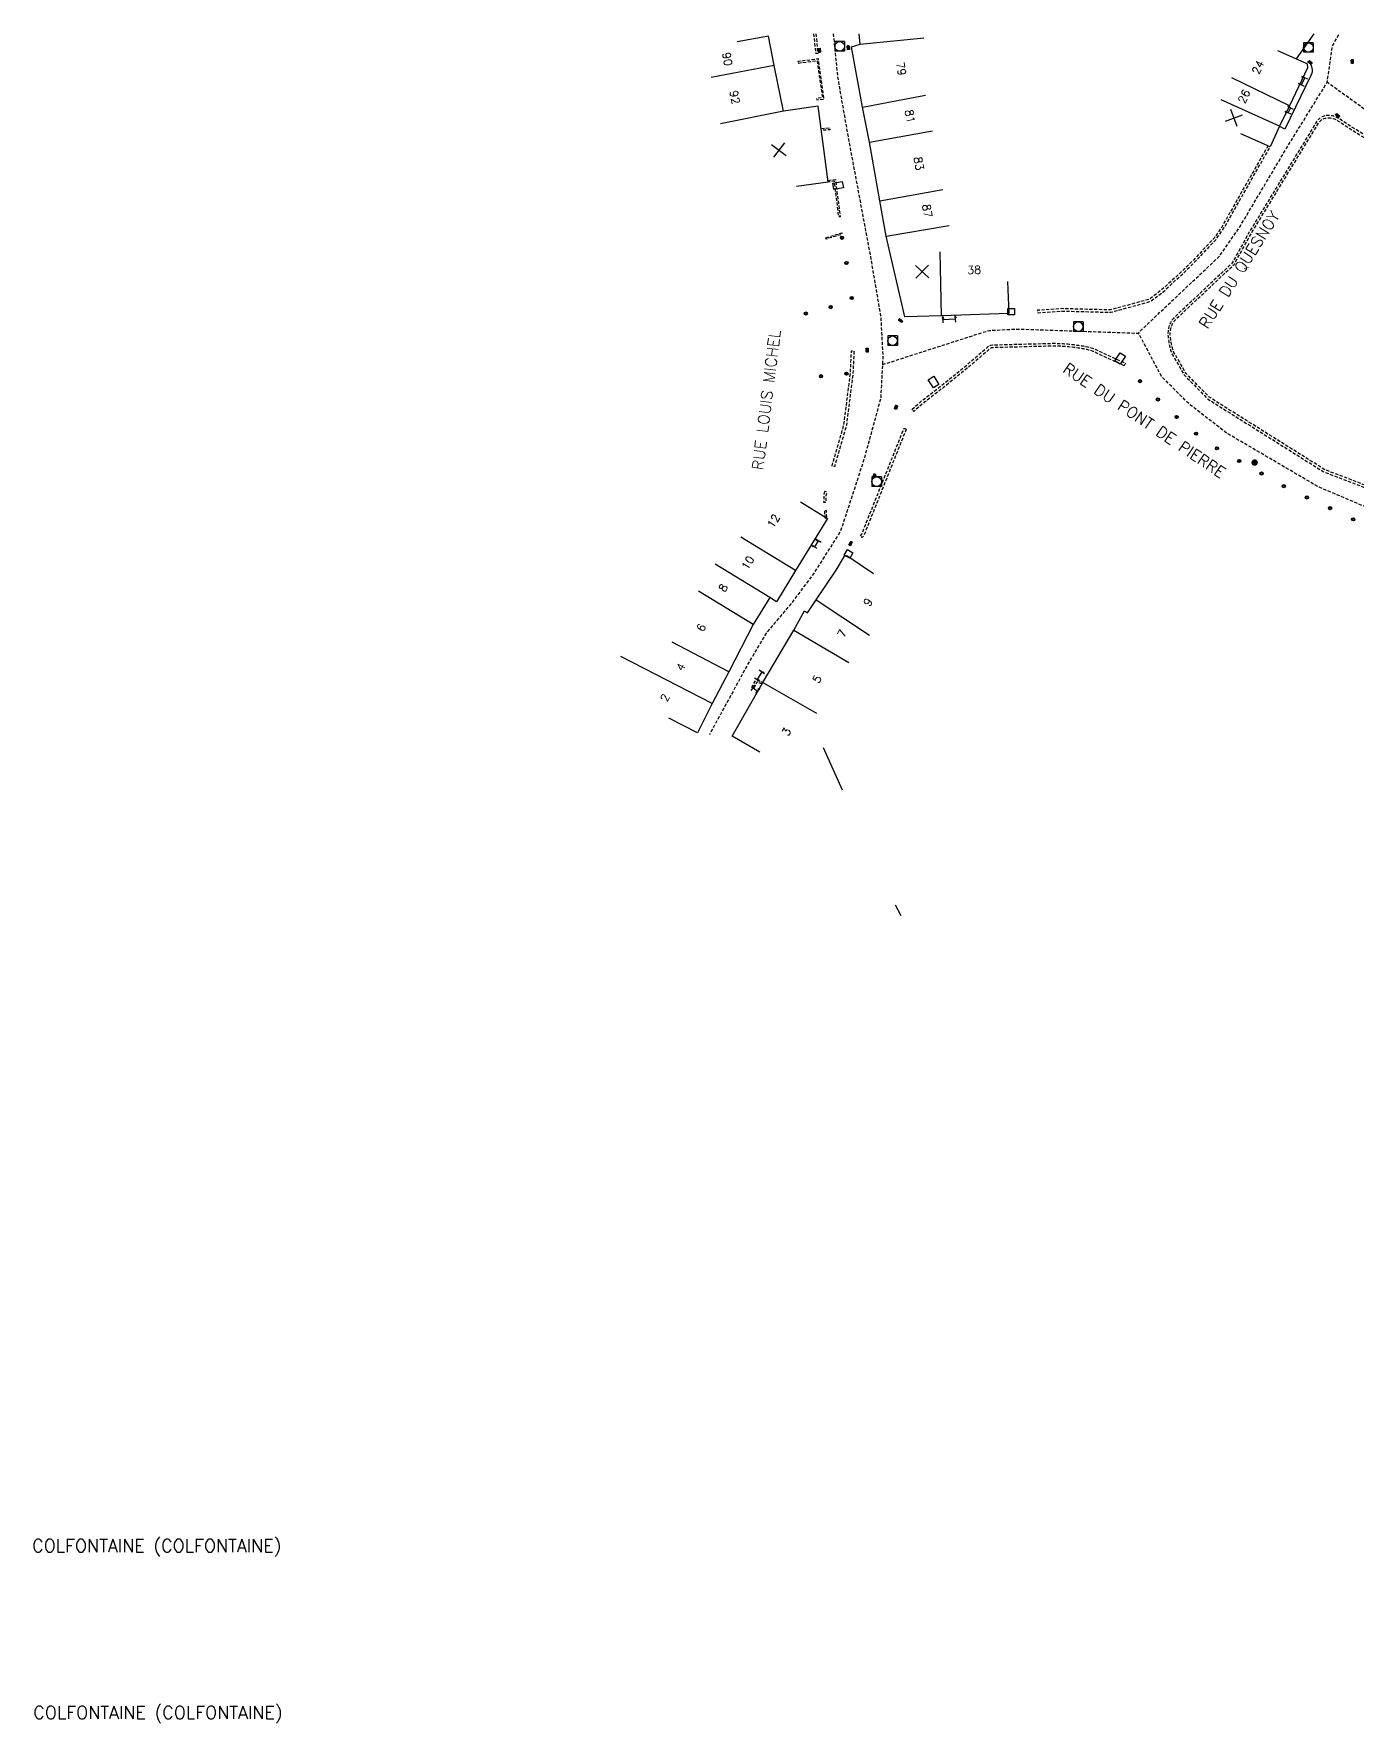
# Model space of a CAD drawing. Header units: millimetres. Extents: x 113000 to 114001, y 121999 to 123000.
# Drawn here: x 113514.9 to 113721.6, y 122736.1 to 123000 of the extents above; entities that cross this region are included whole.
import ezdxf
from ezdxf.enums import TextEntityAlignment as Align

# ---------------------------------------------------------------- set-up
doc = ezdxf.new("R2010")
doc.units = ezdxf.units.MM
doc.linetypes.add('DASHED', pattern=[0.75, 0.5, -0.25])
doc.layers.get('0').update_dxf_attribs({"linetype": 'CONTINUOUS'})
for name, color, linetype in [('W0001', 6, 'DASHED'), ('W0008', 7, 'CONTINUOUS'), ('W0100', 7, 'CONTINUOUS'), ('W0105', 7, 'CONTINUOUS'), ('W0112', 1, 'DASHED'), ('W0322', 7, 'CONTINUOUS'), ('W0400', 7, 'CONTINUOUS'), ('W0420', 7, 'CONTINUOUS'), ('W0980', 7, 'CONTINUOUS'), ('W0989', 7, 'CONTINUOUS'), ('W0991', 7, 'CONTINUOUS'), ('W1102', 7, 'CONTINUOUS'), ('W1471', 7, 'CONTINUOUS'), ('W1473', 7, 'CONTINUOUS')]:
    doc.layers.add(name, color=color, linetype=linetype)
doc.styles.get("Standard").update_dxf_attribs({"font": 'romans.shx', "width": 0.85})

# ---------------------------------------------------------------- blocks, each defined once
blk = doc.blocks.new('t322o')
at = {"color": 0, "linetype": 'Continuous'}
for radius in [0.25, 0.15]:
    blk.add_circle((0, 0), radius, dxfattribs=at)
blk = doc.blocks.new('T1471')
at = {"color": 0, "linetype": 'Continuous', "flags": 128}
blk.add_lwpolyline([(-0.75, -0.5), (-0.75, 0.5), (0.75, 0.5), (0.75, -0.5), (-0.75, -0.5)], dxfattribs=at)
blk = doc.blocks.new('T420')
for p, q in [((0.75, 0.75), (-0.75, 0.75)), ((-0.75, 0.75), (-0.75, -0.75)), ((0.75, 0.75), (0.75, -0.75)), ((0.75, -0.75), (-0.75, -0.75))]:
    blk.add_line(p, q)
blk.add_ellipse((0, 0), major_axis=(-0.53, 0.53), ratio=1, start_param=3.926991, end_param=10.210176)
blk = doc.blocks.new('t112o')
at = {"color": 0, "linetype": 'Continuous'}
for p, q in [((-0.5, 0.5), (0.5, 0.5)), ((-0.5, -0.5), (-0.5, 0.5)), ((0.5, 0.5), (0.5, -0.5)), ((0.5, -0.5), (-0.5, -0.5))]:
    blk.add_line(p, q, dxfattribs=at)
blk = doc.blocks.new('t105o')
for p, q in [((-0.5, 0), (0.5, 0)), ((0.5, 0), (0.2, 0.1)), ((0.5, 0), (0.2, -0.1))]:
    blk.add_line(p, q)
blk = doc.blocks.new('T400')
for p, q in [((-0.15, 0.3), (0.15, 0.3)), ((-0.15, -0.25), (-0.15, 0.3)), ((-0.15, 0.15), (0.15, 0.15)), ((-0.15, 0), (0.15, 0)), ((0.15, 0.3), (0.15, -0.25)), ((-0.15, -0.15), (0.15, -0.15)), ((-0.15, -0.25), (-0.15, -0.3)), ((-0.15, -0.3), (0.15, -0.3)), ((0.15, -0.3), (0.15, -0.25))]:
    blk.add_line(p, q)
blk = doc.blocks.new('t991o')
at = {"color": 0, "linetype": 'Continuous'}
for p, q in [((-1, 1), (1, -1)), ((-1, -1), (1, 1))]:
    blk.add_line(p, q, dxfattribs=at)
blk = doc.blocks.new('T1473')
at = {"color": 0, "linetype": 'Continuous', "const_width": 0.5, "flags": 128}
blk.add_lwpolyline([(-0.25, 0, 1), (0.25, 0, 1)], format="xyb", close=True, dxfattribs=at)

msp = doc.modelspace()

# ---------------------------------------------------------------- linework, layer by layer
for points in [[(113638.15, 122888.5), (113641.13, 122881.91)], [(113649.44, 122863.93), (113650.33, 122862.27)]]:
    msp.add_lwpolyline(points)
at = {"layer": 'W0001', "flags": 128}
for points in [[(113639.76, 123000), (113640.41, 122993.3), (113642.12, 122983.56), (113645.54, 122965.26), (113647.17, 122955.75), (113647.49, 122949.45), (113647.16, 122943.07), (113644.58, 122933.62), (113640.9, 122922.32), (113636.66, 122915.64), (113633.24, 122911.08), (113629.28, 122906.39), (113626.47, 122901.63), (113620.43, 122890.56)], [(113647.43, 122948.32), (113664.03, 122953.65), (113668.5, 122953.88), (113681.36, 122953.43), (113687.35, 122953.24), (113691.97, 122957.61), (113700.09, 122965.28), (113703.15, 122969.68), (113710.83, 122982.59), (113716.9, 122992.42), (113717.72, 122998.08), (113718.79, 123000)], [(113797.75, 122914.49), (113794.56, 122921.25), (113787.76, 122926.75), (113778.44, 122933.93), (113772.58, 122940.27), (113765.59, 122949.99), (113760.85, 122956.67), (113757.73, 122960.39), (113754.8, 122963.62), (113751.18, 122966.93), (113746.82, 122970.72), (113742.52, 122973.94), (113737.65, 122977.41), (113716.9, 122992.42)], [(113796.91, 122890.59), (113783.36, 122891.36), (113768.44, 122892.86), (113762.05, 122894.88), (113757.51, 122897.53), (113747.34, 122907.67), (113737.68, 122915.84), (113729.12, 122922.71), (113725.88, 122924.82), (113715.58, 122929.19), (113701.23, 122937.6), (113695.38, 122942.11), (113691.01, 122946.48), (113687.44, 122953.24)]]:
    msp.add_lwpolyline(points, dxfattribs=at)
at = {"layer": 'W0008', "flags": 128}
for points in [[(113714.82, 123000), (113712.04, 122996.08)], [(113713.83, 122995.68), (113714.04, 122995.54), (113714.21, 122995.37), (113714.36, 122995.17), (113714.46, 122994.91), (113714.52, 122994.65), (113714.54, 122994.37), (113714.53, 122994.11), (113714.49, 122993.86), (113714.41, 122993.61), (113710.29, 122985.12), (113709.49, 122985.51)]]:
    msp.add_lwpolyline(points, dxfattribs=at)
at = {"layer": 'W0100', "flags": 128}
for points in [[(113634.03, 122976.19), (113638.98, 122976.86), (113637.39, 122988.71), (113631.96, 122987.92), (113630.52, 122995.02), (113629.66, 122999.64), (113624.74, 122998.73)], [(113666.97, 122961.31), (113667.15, 122956.31), (113656.68, 122955.92), (113650.91, 122955.79), (113648.01, 122968.36), (113647.05, 122973.91), (113645.4, 122983.05), (113644.34, 122988.53), (113642.6, 122997.98), (113643.93, 122998.4), (113643.78, 123000)], [(113713.76, 122995.3), (113713.83, 122994.68), (113710.99, 122988.77), (113709.45, 122985.57), (113707.98, 122982.32), (113703.43, 122984.38)], [(113713.76, 122995.3), (113709.2, 122997.36)], [(113712.88, 122992), (113713.41, 122993.11)], [(113710.81, 122987.66), (113711.18, 122988.4)], [(113658.84, 122955.43), (113656.88, 122955.34)], [(113634.62, 122926.9), (113638.87, 122924.27), (113633.86, 122916.15), (113630.89, 122911.28), (113629.83, 122911.93), (113627.25, 122907.7), (113623.44, 122900.32), (113620.86, 122895.38), (113618.52, 122890.81), (113614.07, 122893.09)], [(113637.4, 122920.78), (113636.83, 122919.83)], [(113628.3, 122887.77), (113623.96, 122890.26), (113628.76, 122898.64), (113633.57, 122906.83), (113635.25, 122909.83), (113635.75, 122909.54), (113637.09, 122911.57), (113640.22, 122916.2), (113641.51, 122918.42), (113641.87, 122918.51), (113646.01, 122915.71)], [(113628.57, 122900.34), (113627.87, 122899.15)], [(113627.23, 122897.82), (113627.93, 122897.33)]]:
    msp.add_lwpolyline(points, dxfattribs=at)
at = {"layer": 'W0112', "flags": 128}
for points in [[(113637.04, 123000), (113637.34, 122996.94), (113637.04, 122996.91), (113636.73, 123000)], [(113637.86, 122985.2), (113639.21, 122985.3), (113639.24, 122985), (113637.9, 122984.9)], [(113638.95, 122977.1), (113640.09, 122977.24), (113640.82, 122971.41), (113640.62, 122971.39), (113639.92, 122976.97), (113638.98, 122976.86)], [(113628.63, 122898.4), (113627.86, 122898.78), (113627.28, 122897.77), (113627.02, 122897.92), (113627.74, 122899.16), (113628.77, 122898.65)]]:
    msp.add_lwpolyline(points, dxfattribs=at)
for points in [[(113634.27, 122995.43), (113637.22, 122995.81), (113638.06, 122990.03), (113637.15, 122989.92), (113637.18, 122989.69), (113638.32, 122989.82), (113637.42, 122996.07), (113634.24, 122995.66)], [(113750.95, 122908.49), (113741.06, 122916.74), (113726.85, 122927.88), (113726.28, 122928.17), (113716.53, 122931.9), (113698.47, 122943.24), (113694.83, 122946.98), (113692.97, 122950.21), (113692.89, 122950.43), (113692.81, 122950.67), (113692.74, 122950.91), (113692.67, 122951.16), (113692.62, 122951.37), (113692.58, 122951.58), (113692.55, 122951.8), (113692.51, 122952.02), (113692.47, 122952.27), (113692.44, 122952.52), (113692.41, 122952.75), (113692.39, 122952.98), (113692.39, 122953.22), (113692.4, 122953.46), (113692.43, 122953.69), (113692.47, 122953.93), (113692.52, 122954.13), (113692.58, 122954.33), (113692.66, 122954.51), (113692.75, 122954.69), (113692.87, 122954.89), (113693, 122955.09), (113693.15, 122955.27), (113693.31, 122955.44), (113693.49, 122955.61), (113702.37, 122963.97), (113705.05, 122968.84), (113715.64, 122986.18), (113715.79, 122986.37), (113715.97, 122986.53), (113716.17, 122986.66), (113716.37, 122986.75), (113716.6, 122986.81), (113716.85, 122986.86), (113717, 122986.87), (113717.16, 122986.87), (113717.39, 122986.85), (113717.62, 122986.81), (113717.85, 122986.76), (113718.06, 122986.69), (113718.26, 122986.6), (113718.44, 122986.5), (113718.63, 122986.37), (113739.14, 122973.23), (113739.34, 122973.54), (113718.84, 122986.67), (113718.63, 122986.82), (113718.42, 122986.94), (113718.19, 122987.03), (113717.94, 122987.11), (113717.69, 122987.17), (113717.44, 122987.21), (113717.18, 122987.24), (113716.99, 122987.24), (113716.8, 122987.22), (113716.52, 122987.17), (113716.25, 122987.1), (113715.99, 122986.98), (113715.74, 122986.82), (113715.52, 122986.63), (113715.34, 122986.4), (113704.72, 122969.02), (113702.07, 122964.2), (113693.24, 122955.88), (113693.05, 122955.7), (113692.87, 122955.51), (113692.71, 122955.31), (113692.56, 122955.1), (113692.42, 122954.87), (113692.32, 122954.67), (113692.23, 122954.45), (113692.16, 122954.23), (113692.11, 122954), (113692.06, 122953.75), (113692.04, 122953.49), (113692.02, 122953.23), (113692.02, 122952.97), (113692.04, 122952.72), (113692.07, 122952.47), (113692.11, 122952.22), (113692.15, 122951.97), (113692.18, 122951.74), (113692.22, 122951.52), (113692.26, 122951.29), (113692.31, 122951.07), (113692.38, 122950.81), (113692.45, 122950.56), (113692.54, 122950.31), (113692.63, 122950.06), (113694.53, 122946.76), (113698.23, 122942.95), (113716.36, 122931.57), (113726.13, 122927.83), (113726.65, 122927.56), (113740.83, 122916.45), (113750.72, 122908.2)], [(113707.65, 122982.51), (113700.49, 122969.92), (113699.22, 122968.06), (113696.32, 122964.98), (113694.11, 122962.8), (113690.97, 122959.92), (113689.11, 122958.52), (113683.03, 122956.86), (113675.47, 122957.06), (113671.64, 122956.8), (113671.66, 122956.43), (113675.48, 122956.69), (113683.08, 122956.49), (113689.28, 122958.18), (113691.21, 122959.64), (113694.36, 122962.53), (113696.58, 122964.72), (113699.5, 122967.83), (113700.82, 122969.73), (113707.98, 122982.32)], [(113638.58, 122968.15), (113641.07, 122968.88), (113641.13, 122968.67), (113638.64, 122967.94)], [(113639.57, 122932.48), (113641.42, 122938.95), (113642.44, 122947.04), (113642.59, 122950.47), (113642.98, 122950.45), (113642.83, 122947), (113641.81, 122938.87), (113639.94, 122932.37)], [(113685.21, 122948.15), (113680.81, 122950.17), (113680.58, 122950.28), (113680.35, 122950.38), (113680.12, 122950.46), (113679.88, 122950.54), (113679.65, 122950.6), (113679.42, 122950.66), (113679.19, 122950.71), (113678.95, 122950.76), (113678.7, 122950.8), (113678.47, 122950.84), (113678.23, 122950.87), (113678, 122950.91), (113677.76, 122950.94), (113677.52, 122950.97), (113677.28, 122951), (113677.05, 122951.03), (113676.81, 122951.06), (113676.57, 122951.08), (113676.33, 122951.1), (113676.09, 122951.12), (113675.86, 122951.14), (113675.62, 122951.16), (113675.38, 122951.17), (113675.13, 122951.19), (113674.89, 122951.2), (113674.64, 122951.2), (113674.4, 122951.21), (113674.15, 122951.21), (113673.91, 122951.21), (113673.66, 122951.21), (113673.42, 122951.2), (113673.17, 122951.19), (113672.92, 122951.18), (113664.69, 122950.96), (113664.46, 122950.92), (113664.28, 122950.85), (113664.2, 122950.79), (113664.07, 122950.66), (113663.9, 122950.52), (113663.75, 122950.39), (113660.68, 122947.75), (113656.99, 122944.75), (113654.62, 122942.91), (113653.97, 122942.43), (113652.31, 122940.98), (113652.02, 122941.31), (113653.69, 122942.77), (113654.35, 122943.26), (113656.72, 122945.1), (113660.4, 122948.08), (113663.47, 122950.73), (113663.62, 122950.85), (113663.77, 122950.98), (113663.91, 122951.11), (113664.06, 122951.23), (113664.35, 122951.35), (113664.65, 122951.4), (113672.91, 122951.62), (113673.16, 122951.63), (113673.41, 122951.64), (113673.66, 122951.64), (113673.91, 122951.65), (113674.16, 122951.65), (113674.4, 122951.65), (113674.65, 122951.64), (113674.9, 122951.63), (113675.15, 122951.62), (113675.4, 122951.61), (113675.65, 122951.6), (113675.89, 122951.58), (113676.13, 122951.56), (113676.37, 122951.54), (113676.61, 122951.52), (113676.85, 122951.49), (113677.1, 122951.47), (113677.34, 122951.44), (113677.58, 122951.41), (113677.82, 122951.38), (113678.06, 122951.34), (113678.3, 122951.31), (113678.54, 122951.27), (113678.78, 122951.23), (113679.03, 122951.19), (113679.27, 122951.14), (113679.52, 122951.09), (113679.76, 122951.03), (113680.01, 122950.96), (113680.26, 122950.88), (113680.51, 122950.79), (113680.75, 122950.68), (113680.99, 122950.57), (113685.4, 122948.55)], [(113651.15, 122938.24), (113644.53, 122921.63), (113644.28, 122921.29), (113643.97, 122921.51), (113644.2, 122921.82), (113650.8, 122938.37)], [(113638.4, 122928.51), (113638.26, 122927.91), (113638.25, 122926.84), (113638.63, 122926.84), (113638.63, 122927.86), (113638.77, 122928.42)], [(113638.36, 122925.48), (113638.43, 122924.38), (113638.76, 122924.4), (113638.68, 122925.51)]]:
    msp.add_lwpolyline(points, close=True, dxfattribs=at)
at = {"layer": 'W1102', "flags": 128}
for points in [[(113643.93, 122998.4), (113653.89, 122999.35)], [(113630.52, 122995.02), (113620.69, 122993.19)], [(113710.99, 122988.77), (113701.98, 122993.1)], [(113644.34, 122988.53), (113654.16, 122990.42)], [(113631.96, 122987.92), (113622.15, 122985.94)], [(113709.45, 122985.57), (113700.33, 122989.68)], [(113645.4, 122983.05), (113655.24, 122984.83)], [(113647.05, 122973.91), (113656.89, 122975.68)], [(113648.01, 122968.36), (113657.87, 122970.07)], [(113656.68, 122955.92), (113656.44, 122965.92)], [(113633.86, 122916.15), (113625.32, 122921.36)], [(113629.83, 122911.93), (113621.29, 122917.14)], [(113627.25, 122907.7), (113618.71, 122912.91)], [(113637.09, 122911.57), (113645.43, 122906.05)], [(113633.57, 122906.83), (113642.19, 122901.78)], [(113623.44, 122900.32), (113614.57, 122904.94)], [(113620.86, 122895.38), (113606.59, 122902.71)], [(113628.76, 122898.64), (113637.12, 122893.85)]]:
    msp.add_lwpolyline(points, dxfattribs=at)

# ---------------------------------------------------------------- block references
at = {"layer": 'W0105'}
for p, rotation in [((113713.41, 122993.11), 156.8483267860403), ((113712.88, 122992), 154.3014971935729), ((113710.81, 122987.66), 154.4869133725611), ((113711.18, 122988.4), 153.6176194768644), ((113656.88, 122955.34), 91.5212326202918), ((113658.84, 122955.43), 94.61266988969241), ((113636.83, 122919.83), 149.2686735337671), ((113637.4, 122920.78), 150.4666087822199), ((113628.57, 122900.34), 326.9486479219261), ((113627.23, 122897.82), 53.53488126106293), ((113627.87, 122899.15), 328.848903669873), ((113627.93, 122897.33), 54.84971958371867)]:
    msp.add_blockref('t105o', p, dxfattribs=dict(at, rotation=rotation))
at = {"layer": 'W0112'}
msp.add_blockref('t112o', (113667.54, 122956.61), dxfattribs=at)
at = {"layer": 'W0112', "rotation": 330.3272196246609}
msp.add_blockref('t112o', (113642.14, 122918.74), dxfattribs=at)
at = {"layer": 'W0322'}
for p, rotation in [((113641.11, 122968.13), 100.0941149926823), ((113641.81, 122964.2), 100.0941149926823), ((113642.63, 122958.72), 95.39895803055398), ((113635.47, 122956.3), 14.48587416321565), ((113639.35, 122957.3), 14.48587416321565), ((113637.83, 122946.5), 5.721169053790764), ((113641.81, 122946.9), 5.721169053790764), ((113687.66, 122945.73), 133.4335269187192), ((113690.46, 122942.88), 135.6828273925785), ((113693.38, 122940.14), 137.9306126768764), ((113696.41, 122937.54), 141.5314064000225), ((113699.68, 122935.23), 148.381507649156), ((113703.16, 122933.26), 151.5570392381678), ((113706.65, 122931.31), 149.6661661440169), ((113710.12, 122929.33), 152.1380597179662), ((113713.72, 122927.57), 155.0226886150567), ((113717.35, 122925.89), 154.8828753852071), ((113720.95, 122924.14), 154.2518675514828)]:
    msp.add_blockref('t322o', p, dxfattribs=dict(at, rotation=rotation))
at = {"layer": 'W0400'}
for p, rotation in [((113642.11, 122997.81), 185.2151446502622), ((113637.58, 122997.42), 4.35243246624997), ((113714.25, 122995.53), 45.51759452536937), ((113720.81, 122995.66), 183.399739359308), ((113718.55, 122987.23), 51.18449885570825), ((113650.25, 122955.2), 232.6770759179137), ((113645.04, 122950.59), 359.3417859851798), ((113649.56, 122941.64), 161.5129929223622), ((113646.16, 122930.92), 162.5058908142352), ((113642.47, 122920.36), 152.7444274987468)]:
    msp.add_blockref('T400', p, dxfattribs=dict(at, rotation=rotation))
at = {"layer": 'W0420'}
for p in [(113640.75, 122998.03), (113713.97, 122997.86), (113678.01, 122954.26), (113649.01, 122952.04), (113646.53, 122930.04)]:
    msp.add_blockref('T420', p, dxfattribs=at)
at = {"layer": 'W0991'}
for p, rotation in [((113702.34, 122986.83), 65.70761301133128), ((113631.25, 122981.85), 277.6611735637668), ((113653.63, 122962.85), 1.340080113182193)]:
    msp.add_blockref('t991o', p, dxfattribs=dict(at, rotation=rotation))
at = {"layer": 'W1471'}
for p, rotation in [((113640.5, 122976.3), 10.54603533453479), ((113684.56, 122949.27), 56.26641320640818), ((113655.42, 122945.6), 122.3485081350961)]:
    msp.add_blockref('T1471', p, dxfattribs=dict(at, rotation=rotation))
at = {"layer": 'W1473'}
msp.add_blockref('T1473', (113705.57, 122933.02), dxfattribs=at)

# ---------------------------------------------------------------- texts
at = {"layer": 'W0980'}
for p in [(113534.08, 122763.67), (113534.26, 122737.6)]:
    msp.add_text('COLFONTAINE (COLFONTAINE)', height=2, dxfattribs=at).set_placement(p, align=Align.MIDDLE)
at = {"layer": 'W0989'}
for s, rotation, p in [('RUE DU QUESNOY', 57.468, (113703.24, 122963.1)), ('RUE LOUIS MICHEL', 82.8355, (113629.29, 122942.81)), ('RUE DU PONT DE PIERRE', 325.9215, (113688.35, 122939.58))]:
    msp.add_text(s, height=1.75, rotation=rotation, dxfattribs=at).set_placement(p, align=Align.MIDDLE)
at = {"layer": 'W0991'}
for s, rotation, p in [('90', 280.5101, (113623.21, 122996.05)), ('79', 280.4668, (113650.35, 122994.53)), ('24', 64.3516, (113706.1, 122994.76)), ('92', 281.4494, (113624.38, 122990.08)), ('26', 64.2703, (113703.91, 122990.21)), ('81', 280.8958, (113651.74, 122987.11)), ('83', 280.2303, (113653.11, 122979.72)), ('87', 279.8946, (113654.43, 122972.33)), ('38', 2.0618, (113661.76, 122963.12)), ('12', 58.2669, (113630.41, 122923.89)), ('10', 58.6134, (113626.4, 122917.36)), ('8', 58.6134, (113622.56, 122913.46)), ('9', 57.1991, (113645.18, 122911.21)), ('6', 62.7019, (113619.12, 122907.22)), ('7', 63.3596, (113641.13, 122906.31)), ('4', 62.4849, (113615.94, 122901.09)), ('5', 59.6232, (113637.21, 122899.2)), ('2', 62.8346, (113613.46, 122896.29)), ('3', 60.1778, (113632.44, 122890.97))]:
    msp.add_text(s, height=1.25, rotation=rotation, dxfattribs=at).set_placement(p, align=Align.MIDDLE)

doc.saveas('drawing.dxf')
